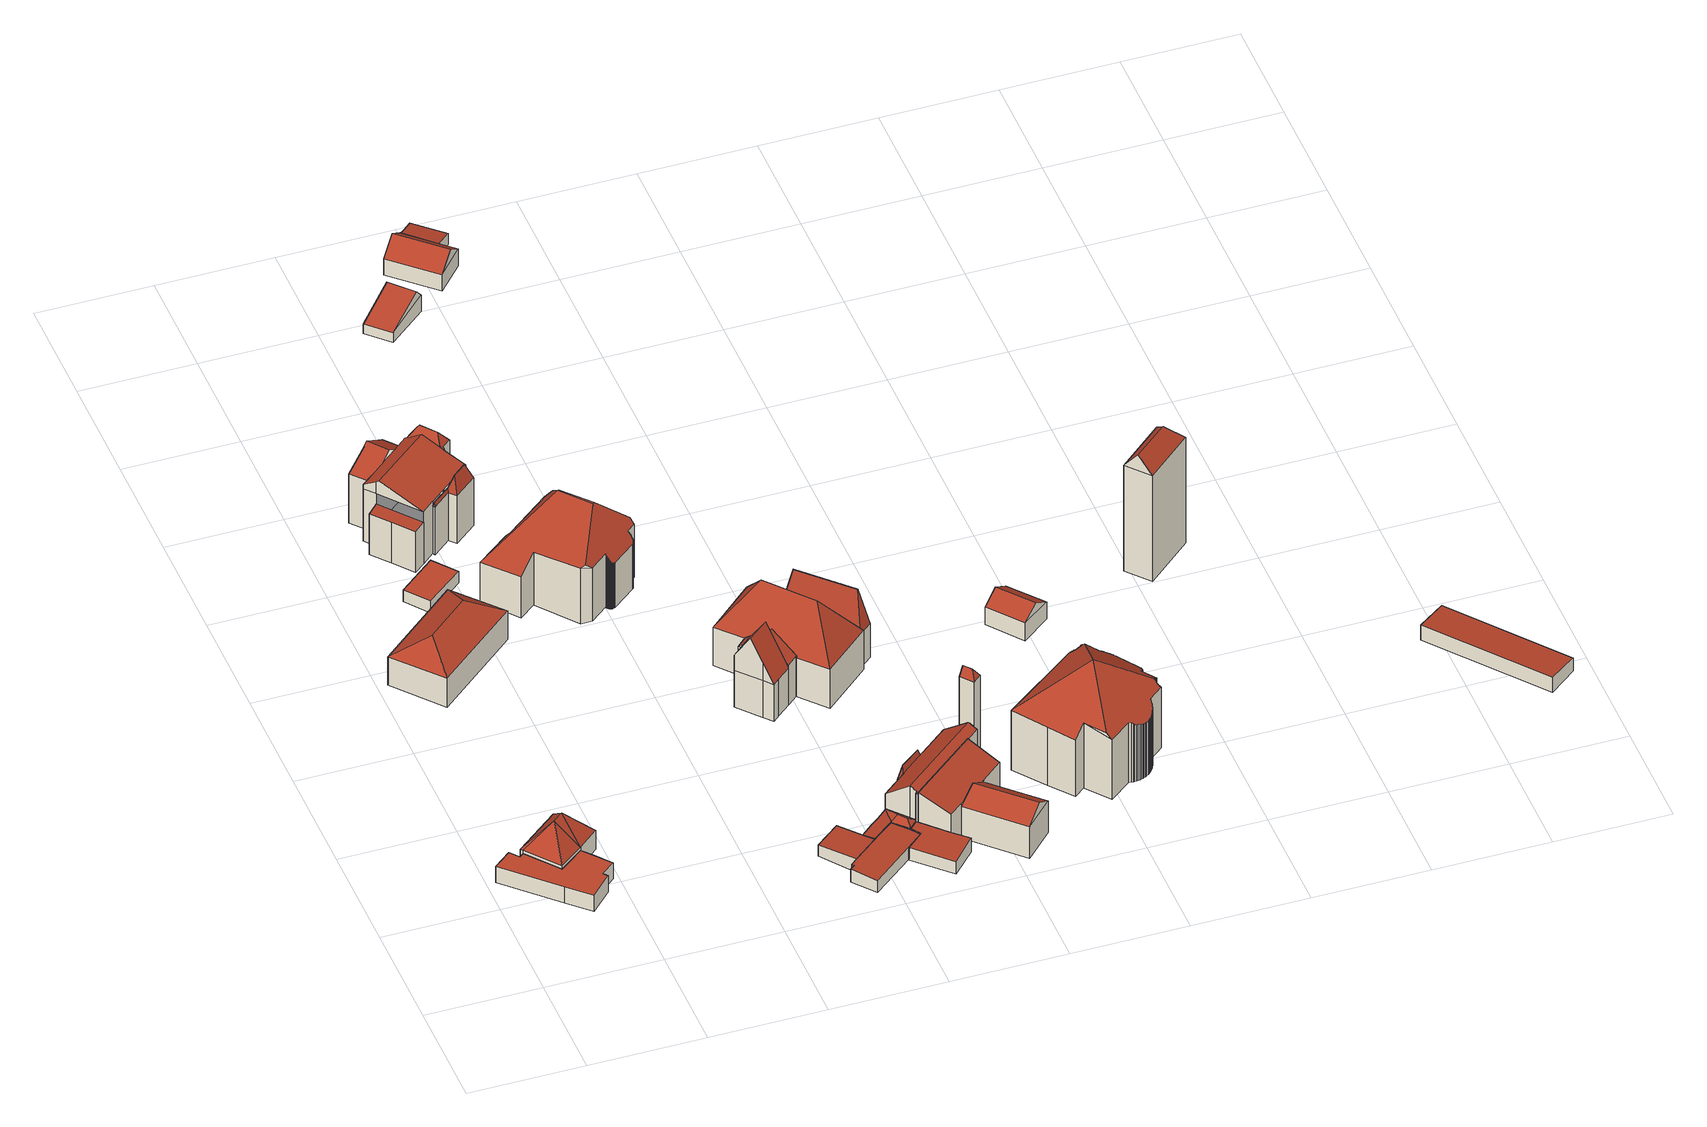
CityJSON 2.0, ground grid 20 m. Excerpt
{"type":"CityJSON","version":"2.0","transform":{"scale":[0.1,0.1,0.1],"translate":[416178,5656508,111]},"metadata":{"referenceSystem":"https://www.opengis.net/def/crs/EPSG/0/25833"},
"CityObjects":{
"building1":{"type":"Building","attributes":{"Dachtyp_tdc":"tdcPolyFlatRoof","Gemeindeschluessel":14612000,"Dachneigung":0,"QualitaetDacherkennung":79,"Geometrietyp2DReferenz":"3000","measuredHeight":3.29,"function":"31001_9998","roofType":"1000"},"geometry":[{"type":"Solid","lod":"2","boundaries":[[[[0,1,2,3]],[[1,4,5,2]],[[4,6,7,5]],[[6,8,9,7]],[[8,10,11,9]],[[10,12,13,11]],[[12,14,15,13]],[[14,16,17,15]],[[16,18,19,17]],[[18,20,21,19]],[[20,22,23,21]],[[22,0,3,23]],[[22,20,18,16,14,12,10,8,6,4,1,0]],[[3,2,5,7,9,11,13,15,17,19,21,23]]]],"semantics":{"surfaces":[{"type":"WallSurface"},{"type":"RoofSurface"},{"type":"GroundSurface"}],"values":[[0,0,0,0,0,0,0,0,0,0,0,0,1,2]]}}]},
"building2":{"type":"Building","attributes":{"Dachtyp_tdc":"tdcFreeFormRoof","Gemeindeschluessel":14612000,"Dachneigung":50.34,"QualitaetDacherkennung":66,"Geometrietyp2DReferenz":"3000","measuredHeight":8.47,"function":"31001_9998","roofType":"5000"},"geometry":[{"type":"Solid","lod":"2","boundaries":[[[[24,25,26,27]],[[25,28,29,26]],[[28,30,31,29]],[[30,32,33,31]],[[32,34,35,33]],[[34,24,27,35]],[[36,34,32]],[[37,36,32,30]],[[37,28,25]],[[28,37,30]],[[36,24,34]],[[37,24,36]],[[24,37,25]],[[27,26,29,31,33,35]]]],"semantics":{"surfaces":[{"type":"WallSurface"},{"type":"RoofSurface"},{"type":"GroundSurface"}],"values":[[0,0,0,0,0,0,1,1,1,1,1,1,1,2]]}}]},
"building3":{"type":"Building","attributes":{"Dachtyp_tdc":"tdcHipRoof","Gemeindeschluessel":14612000,"Dachneigung":32.08,"QualitaetDacherkennung":56,"Geometrietyp2DReferenz":"3000","measuredHeight":9.04,"function":"31001_9998","roofType":"3200"},"geometry":[{"type":"Solid","lod":"2","boundaries":[[[[38,39,40,41]],[[39,42,43,40]],[[42,44,45,43]],[[44,38,41,45]],[[42,39,46]],[[38,44,47]],[[39,38,47,46]],[[44,42,46,47]],[[41,40,43,45]]]],"semantics":{"surfaces":[{"type":"WallSurface"},{"type":"RoofSurface"},{"type":"GroundSurface"}],"values":[[0,0,0,0,1,1,1,1,2]]}}]},
"building4":{"type":"Building","attributes":{"Dachtyp_tdc":"tdcPolyFlatRoof","Gemeindeschluessel":14612000,"Dachneigung":0,"QualitaetDacherkennung":44,"Geometrietyp2DReferenz":"3000","measuredHeight":2.43,"function":"31001_9998","roofType":"1000"},"geometry":[{"type":"Solid","lod":"2","boundaries":[[[[48,49,50,51]],[[49,52,53,50]],[[52,54,55,53]],[[54,48,51,55]],[[54,52,49,48]],[[51,50,53,55]]]],"semantics":{"surfaces":[{"type":"WallSurface"},{"type":"RoofSurface"},{"type":"GroundSurface"}],"values":[[0,0,0,0,1,2]]}}]},
"building5":{"type":"Building","attributes":{"Gemeindeschluessel":14612000,"Geometrietyp2DReferenz":"3000","function":"31001_9998","roofType":"9999"},"children":["building5-1","building5-2","building5-3","building5-4","building5-5","building5-6"]},
"building5-1":{"type":"BuildingPart","attributes":{"Dachtyp_tdc":"tdcFreeFormRoof","Dachneigung":55.79,"QualitaetDacherkennung":9,"Geometrietyp2DReferenz":"3000","measuredHeight":13.92,"roofType":"5000"},"parents":["building5"],"geometry":[{"type":"MultiSurface","lod":"2","boundaries":[[[56,57,58,59]],[[57,60,61,58]],[[60,62,63,61]],[[62,64,65,63]],[[64,66,67,65]],[[66,68,69,67]],[[68,70,71,72,69]],[[73,74,75,76]],[[74,56,59,75]],[[77,78,79,80,81]],[[79,70,68,66,64,80]],[[64,62,60,57,81,80]],[[57,56,74,73,77,81]],[[59,58,61,63,65,67,69,72,82,83,76,75]]],"semantics":{"surfaces":[{"type":"WallSurface"},{"type":"RoofSurface"},{"type":"GroundSurface"}],"values":[0,0,0,0,0,0,0,0,0,1,1,1,1,2]}}]},
"building5-2":{"type":"BuildingPart","attributes":{"Dachtyp_tdc":"tdcPolyFlatRoof","Dachneigung":6.33,"QualitaetDacherkennung":41,"Geometrietyp2DReferenz":"3000","measuredHeight":8.52,"roofType":"2100"},"parents":["building5"],"geometry":[{"type":"MultiSurface","lod":"2","boundaries":[[[84,85,86,87]],[[88,89,90,91]],[[89,92,93,90]],[[92,84,87,93]],[[92,89,88,85,84]],[[87,86,91,90,93]]],"semantics":{"surfaces":[{"type":"WallSurface"},{"type":"RoofSurface"},{"type":"GroundSurface"}],"values":[0,0,0,0,1,2]}}]},
"building5-3":{"type":"BuildingPart","attributes":{"Dachtyp_tdc":"tdcGableRoof","Dachneigung":26.5,"QualitaetDacherkennung":42,"Geometrietyp2DReferenz":"3000","measuredHeight":12.69,"roofType":"3100"},"parents":["building5"],"geometry":[{"type":"MultiSurface","lod":"2","boundaries":[[[94,95,96]],[[97,98,99]],[[97,100,101,98]],[[100,102,103,101]],[[102,104,76,103]],[[105,106,107,108]],[[106,94,96,107]],[[109,110,111,102,104,102,100,97,112]],[[112,94,106,105,113,114,109]],[[96,115,98,101,103,76,103,116,108,107]]],"semantics":{"surfaces":[{"type":"WallSurface"},{"type":"RoofSurface"},{"type":"GroundSurface"}],"values":[0,0,0,0,0,0,0,1,1,2]}}]},
"building5-4":{"type":"BuildingPart","attributes":{"Dachtyp_tdc":"tdcPolyFlatRoof","Dachneigung":29.48,"QualitaetDacherkennung":27,"Geometrietyp2DReferenz":"3000","measuredHeight":6.36,"roofType":"2100"},"parents":["building5"],"geometry":[{"type":"MultiSurface","lod":"2","boundaries":[[[95,117,118,96]],[[117,119,120,118]],[[119,99,98,120]],[[99,119,117,95,121]],[[96,118,120,98,115]]],"semantics":{"surfaces":[{"type":"WallSurface"},{"type":"RoofSurface"},{"type":"GroundSurface"}],"values":[0,0,0,1,2]}}]},
"building5-5":{"type":"BuildingPart","attributes":{"Dachtyp_tdc":"tdcFreeFormRoof","Dachneigung":72.17,"QualitaetDacherkennung":12,"Geometrietyp2DReferenz":"3000","measuredHeight":12.85,"roofType":"5000"},"parents":["building5"],"geometry":[{"type":"MultiSurface","lod":"2","boundaries":[[[122,123,124,125]],[[126,127,128,129]],[[127,130,131,128]],[[130,132,131]],[[132,133,134,131]],[[133,135,136,134]],[[135,137,138,136]],[[137,122,125,138]],[[135,133,139,140]],[[133,132,130,141,139]],[[130,127,142,141]],[[127,126,142]],[[126,123,143,144,140,139,141,142]],[[123,122,143]],[[122,137,144,143]],[[137,135,140,144]],[[125,124,129,128,131,134,136,138]]],"semantics":{"surfaces":[{"type":"WallSurface"},{"type":"RoofSurface"},{"type":"GroundSurface"}],"values":[0,0,0,0,0,0,0,0,1,1,1,1,1,1,1,1,2]}}]},
"building5-6":{"type":"BuildingPart","attributes":{"Dachtyp_tdc":"tdcGableRoof","Dachneigung":19.25,"QualitaetDacherkennung":38,"Geometrietyp2DReferenz":"3000","measuredHeight":13.43,"roofType":"3100"},"parents":["building5"],"geometry":[{"type":"MultiSurface","lod":"2","boundaries":[[[71,145,126,129,72]],[[146,147,88,91,124,123]],[[148,149,150,86,85]],[[149,151,108,150]],[[151,105,108]],[[152,153,154,155,156,157,78,158,159,110,160,114]],[[146,145,161,157,156,147]],[[147,156,155,148]],[[71,161,145]],[[148,155,154,149]],[[149,154,153,151]],[[153,152,151]],[[76,83,82,72,129,124,91,86,150,108,116,103]]],"semantics":{"surfaces":[{"type":"WallSurface"},{"type":"RoofSurface"},{"type":"GroundSurface"}],"values":[0,0,0,0,0,1,1,0,0,0,0,0,2]}}]},
"building6":{"type":"Building","attributes":{"Dachtyp_tdc":"tdcPolyFlatRoof","Gemeindeschluessel":14612000,"Dachneigung":4.94,"QualitaetDacherkennung":67,"Geometrietyp2DReferenz":"3000","measuredHeight":2.84,"function":"31001_9998","roofType":"2100"},"geometry":[{"type":"Solid","lod":"2","boundaries":[[[[162,163,164,165]],[[163,166,167,164]],[[166,168,169,167]],[[168,170,171,169]],[[170,162,165,171]],[[170,168,166,163,162]],[[165,164,167,169,171]]]],"semantics":{"surfaces":[{"type":"WallSurface"},{"type":"RoofSurface"},{"type":"GroundSurface"}],"values":[[0,0,0,0,0,1,2]]}}]},
"building7":{"type":"Building","attributes":{"Dachtyp_tdc":"tdcFreeFormRoof","Gemeindeschluessel":14612000,"Dachneigung":33.1,"QualitaetDacherkennung":22,"Geometrietyp2DReferenz":"3000","measuredHeight":16.83,"function":"31001_9998","roofType":"5000"},"geometry":[{"type":"Solid","lod":"2","boundaries":[[[[172,173,174,175]],[[173,176,177,174]],[[176,178,179,177]],[[178,180,181,179]],[[180,182,183,181]],[[182,184,185,183]],[[184,186,187,185]],[[186,188,189,187]],[[188,190,191,189]],[[190,192,193,191]],[[192,194,195,193]],[[194,196,197,195]],[[196,198,199,197]],[[198,200,201,199]],[[200,202,203,201]],[[202,204,205,203]],[[204,206,207,205]],[[206,208,209,207]],[[208,210,211,209]],[[210,212,213,211]],[[212,214,215,213]],[[214,216,217,215]],[[216,218,219,217]],[[218,220,221,219]],[[220,222,223,221]],[[222,224,225,223]],[[224,226,227,225]],[[226,228,229,227]],[[228,230,231,229]],[[230,232,233,231]],[[232,234,235,233]],[[234,236,237,235]],[[236,238,239,237]],[[238,240,241,239]],[[240,242,243,241]],[[242,244,245,243]],[[244,246,247,245]],[[246,248,249,247]],[[248,250,251,249]],[[250,252,253,251]],[[252,254,255,253]],[[254,256,257,255]],[[256,258,259,257]],[[258,260,261,259]],[[260,262,263,261]],[[262,264,265,263]],[[264,172,175,265]],[[266,267,268,264,262,260,258]],[[269,270,194,192,190,188,186,184,182,180,178,176,173,172,268,267]],[[198,196,270,269,271,272,250,248,246,244,242,240,238,236,234,232,230,228,226,224,222,220,218,216,214,212,210,208,206,204,202,200]],[[272,271,266,258,256,254,252]],[[271,269,267,266]],[[252,250,272]],[[172,264,268]],[[196,194,270]],[[175,174,177,179,181,183,185,187,189,191,193,195,197,199,201,203,205,207,209,211,213,215,217,219,221,223,225,227,229,231,233,235,237,239,241,243,245,247,249,251,253,255,257,259,261,263,265]]]],"semantics":{"surfaces":[{"type":"WallSurface"},{"type":"RoofSurface"},{"type":"GroundSurface"}],"values":[[0,0,0,0,0,0,0,0,0,0,0,0,0,0,0,0,0,0,0,0,0,0,0,0,0,0,0,0,0,0,0,0,0,0,0,0,0,0,0,0,0,0,0,0,0,0,0,1,1,1,1,1,0,0,0,2]]}}]},
"building8":{"type":"Building","attributes":{"Dachtyp_tdc":"tdcPolyFlatRoof","Gemeindeschluessel":14612000,"Dachneigung":2.91,"QualitaetDacherkennung":77,"Geometrietyp2DReferenz":"3000","measuredHeight":2.73,"function":"31001_9998","roofType":"2100"},"geometry":[{"type":"Solid","lod":"2","boundaries":[[[[273,170,274,275]],[[170,168,276,274]],[[168,277,278,276]],[[277,279,280,278]],[[279,281,282,280]],[[281,283,284,282]],[[283,285,286,284]],[[285,287,288,286]],[[287,289,290,288]],[[289,273,275,290]],[[289,287,285,283,281,279,277,168,170,273]],[[275,274,276,278,280,282,284,286,288,290]]]],"semantics":{"surfaces":[{"type":"WallSurface"},{"type":"RoofSurface"},{"type":"GroundSurface"}],"values":[[0,0,0,0,0,0,0,0,0,0,1,2]]}}]},
"building9":{"type":"Building","attributes":{"Gemeindeschluessel":14612000,"Geometrietyp2DReferenz":"3000","function":"31001_9998","roofType":"9999"},"children":["building9-1","building9-2"]},
"building9-1":{"type":"BuildingPart","attributes":{"Dachtyp_tdc":"tdcPolyFlatRoof","Dachneigung":5.73,"QualitaetDacherkennung":69,"Geometrietyp2DReferenz":"3000","measuredHeight":2.83,"roofType":"2100"},"parents":["building9"],"geometry":[{"type":"MultiSurface","lod":"2","boundaries":[[[166,291,292,167]],[[291,293,294,292]],[[293,295,296,294]],[[297,298,169,299,277]],[[298,166,167,169]],[[298,297,300,295,293,291,166]],[[167,292,294,296,299,169]]],"semantics":{"surfaces":[{"type":"WallSurface"},{"type":"RoofSurface"},{"type":"GroundSurface"}],"values":[0,0,0,0,0,1,2]}}]},
"building9-2":{"type":"BuildingPart","attributes":{"Dachtyp_tdc":"tdcFreeFormRoof","Dachneigung":35.78,"QualitaetDacherkennung":22,"Geometrietyp2DReferenz":"3000","measuredHeight":3.64,"roofType":"5000"},"parents":["building9"],"geometry":[{"type":"MultiSurface","lod":"2","boundaries":[[[301,302,303,304]],[[302,277,299,303]],[[305,306,307,296,295]],[[306,301,304,307]],[[277,302,308,309]],[[302,301,306,308]],[[306,305,309,308]],[[305,300,277,309]],[[304,303,299,296,307]]],"semantics":{"surfaces":[{"type":"WallSurface"},{"type":"RoofSurface"},{"type":"GroundSurface"}],"values":[0,0,0,0,1,1,1,1,2]}}]},
"building10":{"type":"Building","attributes":{"Dachtyp_tdc":"tdcPolyFlatRoof","Gemeindeschluessel":14612000,"Dachneigung":3.55,"QualitaetDacherkennung":73,"Geometrietyp2DReferenz":"3000","measuredHeight":2.88,"function":"31001_9998","roofType":"2100"},"geometry":[{"type":"Solid","lod":"2","boundaries":[[[[310,302,303,311]],[[302,312,304,303]],[[312,313,314,304]],[[313,315,316,314]],[[315,317,318,316]],[[317,319,320,318]],[[319,283,321,320]],[[283,310,311,321]],[[283,319,317,315,313,312,302,310]],[[311,303,304,314,316,318,320,321]]]],"semantics":{"surfaces":[{"type":"WallSurface"},{"type":"RoofSurface"},{"type":"GroundSurface"}],"values":[[0,0,0,0,0,0,0,0,1,2]]}}]},
"building11":{"type":"Building","attributes":{"Gemeindeschluessel":14612000,"Geometrietyp2DReferenz":"3000","function":"31001_9998","roofType":"9999"},"children":["building11-1","building11-2"]},
"building11-1":{"type":"BuildingPart","attributes":{"Dachtyp_tdc":"tdcFreeFormRoof","Dachneigung":76.95,"QualitaetDacherkennung":27,"Geometrietyp2DReferenz":"3000","measuredHeight":6.79,"roofType":"5000"},"parents":["building11"],"geometry":[{"type":"MultiSurface","lod":"2","boundaries":[[[322,323,324,325]],[[323,326,327,324]],[[328,329,330,331]],[[329,322,325,330]],[[332,333,328,326]],[[332,326,323,322]],[[333,332,322,329]],[[333,329,328]],[[325,324,327,331,330]]],"semantics":{"surfaces":[{"type":"WallSurface"},{"type":"RoofSurface"},{"type":"GroundSurface"}],"values":[0,0,0,0,1,1,1,1,2]}}]},
"building11-2":{"type":"BuildingPart","attributes":{"Dachtyp_tdc":"tdcGableRoof","Dachneigung":37.74,"QualitaetDacherkennung":26,"Geometrietyp2DReferenz":"3000","measuredHeight":9.51,"roofType":"3100"},"parents":["building11"],"geometry":[{"type":"MultiSurface","lod":"2","boundaries":[[[334,335,324,327,326]],[[335,336,337,324]],[[336,338,339,337]],[[338,340,341,339]],[[340,342,343,341]],[[342,344,345,343]],[[344,346,347,345]],[[346,348,349,347]],[[348,350,351,349]],[[350,352,353,351]],[[352,354,355,353]],[[354,356,357,355]],[[356,358,331,357]],[[358,328,331]],[[354,352,350,348,346,344,342,340]],[[340,338,336,335,334,358,356,354]],[[327,324,337,339,341,343,345,347,349,351,353,355,357,331]]],"semantics":{"surfaces":[{"type":"WallSurface"},{"type":"RoofSurface"},{"type":"GroundSurface"}],"values":[0,0,0,0,0,0,0,0,0,0,0,0,0,0,1,1,2]}}]},
"building12":{"type":"Building","attributes":{"Dachtyp_tdc":"tdcPolyFlatRoof","Gemeindeschluessel":14612000,"Dachneigung":22.13,"QualitaetDacherkennung":52,"Geometrietyp2DReferenz":"3000","measuredHeight":9.19,"function":"31001_9998","roofType":"2100"},"geometry":[{"type":"Solid","lod":"2","boundaries":[[[[359,360,361,362]],[[360,363,364,361]],[[363,365,366,364]],[[365,367,368,366]],[[367,369,370,368]],[[369,359,362,370]],[[369,367,365,363,360,359]],[[362,361,364,366,368,370]]]],"semantics":{"surfaces":[{"type":"WallSurface"},{"type":"RoofSurface"},{"type":"GroundSurface"}],"values":[[0,0,0,0,0,0,1,2]]}}]},
"building13":{"type":"Building","attributes":{"Gemeindeschluessel":14612000,"Geometrietyp2DReferenz":"3000","function":"31001_9998","roofType":"9999"},"children":["building13-1","building13-2","building13-3","building13-4"]},
"building13-1":{"type":"BuildingPart","attributes":{"Dachtyp_tdc":"tdcGableRoof","Dachneigung":38.54,"QualitaetDacherkennung":33,"Geometrietyp2DReferenz":"3000","measuredHeight":11.9,"roofType":"3100"},"parents":["building13"],"geometry":[{"type":"MultiSurface","lod":"2","boundaries":[[[371,372,373,374,375]],[[372,376,377,378,373]],[[379,380,381,382,383]],[[380,384,385,386,381]],[[380,387,388,389,384]],[[372,371,389,388,390,376]],[[379,387,380]],[[384,389,371]],[[386,374,373,378,382,381]]],"semantics":{"surfaces":[{"type":"WallSurface"},{"type":"RoofSurface"},{"type":"GroundSurface"}],"values":[0,0,0,0,1,1,0,0,2]}}]},
"building13-2":{"type":"BuildingPart","attributes":{"Dachtyp_tdc":"tdcGableRoof","Dachneigung":61.21,"QualitaetDacherkennung":14,"Geometrietyp2DReferenz":"3000","measuredHeight":15.23,"roofType":"3100"},"parents":["building13"],"geometry":[{"type":"MultiSurface","lod":"2","boundaries":[[[391,392,393,394]],[[392,383,382,393]],[[377,395,396,378]],[[395,397,398,396]],[[397,391,394,398]],[[399,400,397,395,377,401,390,402]],[[403,399,402,404]],[[392,403,404,387,379,383]],[[391,400,399,403,392]],[[397,400,391]],[[394,393,382,378,396,398]]],"semantics":{"surfaces":[{"type":"WallSurface"},{"type":"RoofSurface"},{"type":"GroundSurface"}],"values":[0,0,0,0,0,1,1,0,0,0,2]}}]},
"building13-3":{"type":"BuildingPart","attributes":{"Dachtyp_tdc":"tdcHipRoof","Dachneigung":55.07,"QualitaetDacherkennung":62,"Geometrietyp2DReferenz":"3000","measuredHeight":15.74,"roofType":"3200"},"parents":["building13"],"geometry":[{"type":"MultiSurface","lod":"2","boundaries":[[[385,405,386]],[[405,406,407,386]],[[406,408,409,407]],[[408,410,411,409]],[[410,412,413,411]],[[412,414,415,413]],[[414,416,417,418,415]],[[419,420,421,422]],[[420,423,424,421]],[[423,425,426,424]],[[425,427,373,426]],[[427,375,374,373]],[[425,423,428]],[[408,406,429]],[[423,420,419,416,414,412,410,408,429,428]],[[406,405,385,375,427,425,428,429]],[[386,407,409,411,413,415,418,421,424,426,373,374]]],"semantics":{"surfaces":[{"type":"WallSurface"},{"type":"RoofSurface"},{"type":"GroundSurface"}],"values":[0,0,0,0,0,0,0,0,0,0,0,0,1,1,1,1,2]}}]},
"building13-4":{"type":"BuildingPart","attributes":{"Dachtyp_tdc":"tdcFreeFormRoof","Dachneigung":79.33,"QualitaetDacherkennung":15,"Geometrietyp2DReferenz":"3000","measuredHeight":14.54,"roofType":"5000"},"parents":["building13"],"geometry":[{"type":"MultiSurface","lod":"2","boundaries":[[[430,431,432,433]],[[431,434,435,432]],[[434,436,437,435]],[[436,438,439,437]],[[438,422,421,439]],[[417,440,415,418]],[[440,430,433,415]],[[422,438,441]],[[438,436,434,431,430,442,441]],[[430,440,417,442]],[[417,422,441,442]],[[433,432,435,437,439,421,418,415]]],"semantics":{"surfaces":[{"type":"WallSurface"},{"type":"RoofSurface"},{"type":"GroundSurface"}],"values":[0,0,0,0,0,0,0,1,1,1,1,2]}}]},
"building14":{"type":"Building","attributes":{"Dachtyp_tdc":"tdcGableRoof","Gemeindeschluessel":14612000,"Dachneigung":23.13,"QualitaetDacherkennung":16,"Geometrietyp2DReferenz":"3000","measuredHeight":5.11,"function":"31001_9998","roofType":"3100"},"geometry":[{"type":"Solid","lod":"2","boundaries":[[[[443,444,445,446]],[[444,447,448,445]],[[447,449,450,448]],[[449,443,446,450]],[[447,444,451]],[[443,449,452]],[[444,443,452,451]],[[449,447,451,452]],[[446,445,448,450]]]],"semantics":{"surfaces":[{"type":"WallSurface"},{"type":"RoofSurface"},{"type":"GroundSurface"}],"values":[[0,0,0,0,0,0,1,1,2]]}}]},
"building15":{"type":"Building","attributes":{"Dachtyp_tdc":"tdcGableRoof","Gemeindeschluessel":14612000,"Dachneigung":33.03,"QualitaetDacherkennung":86,"Geometrietyp2DReferenz":"3000","measuredHeight":8.67,"function":"31001_9998","roofType":"3100"},"geometry":[{"type":"Solid","lod":"2","boundaries":[[[[453,454,362,455]],[[454,456,370,362]],[[456,457,458,370]],[[457,453,455,458]],[[456,454,459]],[[453,457,460]],[[454,453,460,459]],[[457,456,459,460]],[[455,362,370,458]]]],"semantics":{"surfaces":[{"type":"WallSurface"},{"type":"RoofSurface"},{"type":"GroundSurface"}],"values":[[0,0,0,0,0,0,1,1,2]]}}]},
"building16":{"type":"Building","attributes":{"Dachtyp_tdc":"tdcFreeFormRoof","Gemeindeschluessel":14612000,"Dachneigung":57.85,"QualitaetDacherkennung":14,"Geometrietyp2DReferenz":"3000","measuredHeight":19.65,"function":"31001_9998","roofType":"5000"},"geometry":[{"type":"Solid","lod":"2","boundaries":[[[[461,462,463,464]],[[462,465,466,463]],[[465,467,468,466]],[[467,461,464,468]],[[469,470,467,465]],[[469,465,462]],[[470,469,462,461]],[[470,461,467]],[[464,463,466,468]]]],"semantics":{"surfaces":[{"type":"WallSurface"},{"type":"RoofSurface"},{"type":"GroundSurface"}],"values":[[0,0,0,0,1,0,1,1,2]]}}]},
"building17":{"type":"Building","attributes":{"Dachtyp_tdc":"tdcGableRoof","Gemeindeschluessel":14612000,"Dachneigung":36.84,"QualitaetDacherkennung":82,"Geometrietyp2DReferenz":"3000","measuredHeight":5.81,"function":"31001_9998","roofType":"3100"},"geometry":[{"type":"Solid","lod":"2","boundaries":[[[[471,472,473,474]],[[472,475,476,473]],[[475,477,478,476]],[[477,479,480,478]],[[479,471,474,480]],[[479,481,482,471]],[[477,475,472,482,481]],[[477,481,479]],[[471,482,472]],[[474,473,476,478,480]]]],"semantics":{"surfaces":[{"type":"WallSurface"},{"type":"RoofSurface"},{"type":"GroundSurface"}],"values":[[0,0,0,0,0,1,1,0,0,2]]}}]},
"building18":{"type":"Building","attributes":{"Dachtyp_tdc":"tdcPolyFlatRoof","Gemeindeschluessel":14612000,"Dachneigung":9.98,"QualitaetDacherkennung":62,"Geometrietyp2DReferenz":"3000","measuredHeight":3.05,"function":"31001_9998","roofType":"2100"},"geometry":[{"type":"Solid","lod":"2","boundaries":[[[[483,484,485,486]],[[484,487,488,485]],[[487,489,490,488]],[[489,483,486,490]],[[489,487,484,483]],[[486,485,488,490]]]],"semantics":{"surfaces":[{"type":"WallSurface"},{"type":"RoofSurface"},{"type":"GroundSurface"}],"values":[[0,0,0,0,1,2]]}}]},
"building19":{"type":"Building","attributes":{"Dachtyp_tdc":"tdcFreeFormRoof","Gemeindeschluessel":14612000,"Dachneigung":39.82,"QualitaetDacherkennung":37,"Geometrietyp2DReferenz":"3000","measuredHeight":19.45,"function":"31001_9998","roofType":"5000"},"geometry":[{"type":"Solid","lod":"2","boundaries":[[[[491,492,493,494]],[[492,495,496,493]],[[495,497,498,496]],[[497,499,498]],[[499,500,501,498]],[[500,502,503,501]],[[502,504,505,503]],[[504,506,507,505]],[[506,508,509,507]],[[508,510,511,509]],[[510,512,513,511]],[[512,514,515,513]],[[514,516,517,515]],[[516,518,519,517]],[[518,520,521,519]],[[520,522,523,521]],[[522,524,525,523]],[[524,526,527,525]],[[526,528,529,527]],[[528,530,531,529]],[[530,532,533,531]],[[532,534,535,533]],[[534,536,537,535]],[[536,538,539,537]],[[538,540,541,539]],[[540,542,543,541]],[[542,544,545,543]],[[544,546,547,545]],[[546,548,549,547]],[[548,550,551,549]],[[550,552,553,551]],[[552,554,555,553]],[[554,556,557,555]],[[556,558,559,557]],[[558,560,561,559]],[[560,562,563,561]],[[562,564,565,563]],[[564,566,567,565]],[[566,568,569,567]],[[568,570,569]],[[570,571,572,569]],[[571,573,574,572]],[[573,575,576,574]],[[575,577,578,576]],[[577,579,580,578]],[[579,581,582,580]],[[581,583,584,582]],[[583,585,586,584]],[[585,587,588,586]],[[587,589,590,588]],[[589,591,592,590]],[[591,593,594,592]],[[593,595,596,594]],[[595,597,598,596]],[[597,599,600,598]],[[599,601,602,600]],[[601,603,604,602]],[[603,605,606,604]],[[605,607,608,606]],[[607,609,610,608]],[[609,611,612,610]],[[611,613,614,612]],[[613,615,616,614]],[[615,617,618,616]],[[617,619,620,618]],[[619,621,622,620]],[[621,623,624,622]],[[623,625,626,624]],[[625,627,628,626]],[[627,629,630,628]],[[629,631,632,630]],[[631,633,632]],[[633,634,635,632]],[[634,636,637,635]],[[636,638,639,637]],[[638,640,639]],[[640,641,642,639]],[[641,643,644,642]],[[643,645,646,644]],[[645,647,648,646]],[[647,649,650,648]],[[649,651,650]],[[651,652,653,650]],[[652,654,655,653]],[[654,656,657,655]],[[656,658,659,657]],[[658,660,661,659]],[[660,662,663,661]],[[662,664,665,663]],[[664,666,667,665]],[[666,668,669,667]],[[668,670,671,669]],[[670,672,673,671]],[[672,674,675,673]],[[674,676,677,675]],[[676,678,679,677]],[[678,680,681,679]],[[680,682,683,681]],[[682,684,685,683]],[[684,686,687,685]],[[686,688,689,687]],[[688,690,691,689]],[[690,692,693,691]],[[692,694,695,693]],[[694,696,697,695]],[[696,698,699,697]],[[698,700,701,699]],[[700,702,703,701]],[[702,704,705,703]],[[704,706,707,705]],[[706,708,709,707]],[[708,710,711,709]],[[710,712,713,711]],[[712,714,715,713]],[[714,716,717,715]],[[716,718,719,717]],[[718,720,721,719]],[[720,722,723,721]],[[722,724,725,723]],[[724,726,727,725]],[[726,728,727]],[[728,729,730,727]],[[729,731,732,730]],[[731,733,734,732]],[[733,735,736,734]],[[735,491,494,736]],[[737,738,514,512,510,508,506,504,502,500,499,497,495,492,491,735,733,731,729,728,726,724,722,720,718,716,714,712]],[[589,587,585,583,581,579,577,575,573,571,570,568,566,564,562,560,558,556,554,552,550,548,546,544,542,540,538,536,534,532,530,528,526,524,522,520,518,516,738,737,623,621,619,617,615,613,611,609,607,605,603,601,599,597,595,593,591]],[[656,654,652,651,649,647,645,643,641,640,638,636,634,633,631,629,627,625,623,737,739,704,702,700,698,696,694,692,690,688,686,684,682,680,678,676,674,672,670,668,666,664,662,660,658]],[[706,739,737,712,710,708]],[[516,514,738]],[[706,704,739]],[[494,493,496,498,501,503,505,507,509,511,513,515,517,519,521,523,525,527,529,531,533,535,537,539,541,543,545,547,549,551,553,555,557,559,561,563,565,567,569,572,574,576,578,580,582,584,586,588,590,592,594,596,598,600,602,604,606,608,610,612,614,616,618,620,622,624,626,628,630,632,635,637,639,642,644,646,648,650,653,655,657,659,661,663,665,667,669,671,673,675,677,679,681,683,685,687,689,691,693,695,697,699,701,703,705,707,709,711,713,715,717,719,721,723,725,727,730,732,734,736]]]],"semantics":{"surfaces":[{"type":"WallSurface"},{"type":"RoofSurface"},{"type":"GroundSurface"}],"values":[[0,0,0,0,0,0,0,0,0,0,0,0,0,0,0,0,0,0,0,0,0,0,0,0,0,0,0,0,0,0,0,0,0,0,0,0,0,0,0,0,0,0,0,0,0,0,0,0,0,0,0,0,0,0,0,0,0,0,0,0,0,0,0,0,0,0,0,0,0,0,0,0,0,0,0,0,0,0,0,0,0,0,0,0,0,0,0,0,0,0,0,0,0,0,0,0,0,0,0,0,0,0,0,0,0,0,0,0,0,0,0,0,0,0,0,0,0,0,0,0,0,0,0,0,0,0,1,1,1,1,0,0,2]]}}]},
"building20":{"type":"Building","attributes":{"Dachtyp_tdc":"tdcGableRoof","Gemeindeschluessel":14612000,"Dachneigung":32.6,"QualitaetDacherkennung":84,"Geometrietyp2DReferenz":"3000","measuredHeight":5.51,"function":"31001_9998","roofType":"3100"},"geometry":[{"type":"Solid","lod":"2","boundaries":[[[[740,741,742,743]],[[741,744,745,742]],[[744,746,747,745]],[[746,740,743,747]],[[744,741,748]],[[740,746,749]],[[741,740,749,748]],[[746,744,748,749]],[[743,742,745,747]]]],"semantics":{"surfaces":[{"type":"WallSurface"},{"type":"RoofSurface"},{"type":"GroundSurface"}],"values":[[0,0,0,0,0,0,1,1,2]]}}]},
"building21":{"type":"Building","attributes":{"Dachtyp_tdc":"tdcFreeFormRoof","Gemeindeschluessel":14612000,"Dachneigung":51.74,"QualitaetDacherkennung":5,"Geometrietyp2DReferenz":"3000","measuredHeight":24.75,"function":"31001_9998","roofType":"5000"},"geometry":[{"type":"Solid","lod":"2","boundaries":[[[[750,751,752,753]],[[751,754,755,752]],[[754,756,757,755]],[[756,750,753,757]],[[758,759,756,754]],[[758,754,751]],[[759,758,751,750]],[[759,750,756]],[[753,752,755,757]]]],"semantics":{"surfaces":[{"type":"WallSurface"},{"type":"RoofSurface"},{"type":"GroundSurface"}],"values":[[0,0,0,0,1,1,1,0,2]]}}]},
"building22":{"type":"Building","attributes":{"Dachtyp_tdc":"tdcPolyFlatRoof","Gemeindeschluessel":14612000,"Dachneigung":3.15,"QualitaetDacherkennung":63,"Geometrietyp2DReferenz":"3000","measuredHeight":3.11,"function":"31001_9998","roofType":"2100"},"geometry":[{"type":"Solid","lod":"2","boundaries":[[[[760,761,762,763]],[[761,764,765,762]],[[764,766,767,765]],[[766,760,763,767]],[[766,764,761,760]],[[763,762,765,767]]]],"semantics":{"surfaces":[{"type":"WallSurface"},{"type":"RoofSurface"},{"type":"GroundSurface"}],"values":[[0,0,0,0,1,2]]}}]}
},
"vertices":[
[2,228,69],[33,253,69],[33,253,36],[2,228,36],[46,237,69],[46,237,36],[53,243,69],[53,243,36],[98,187,69],[98,187,36],[140,220,69],[140,220,36],[155,202,69],[155,202,36],[178,174,69],[178,174,36],[154,155,69],[154,155,36],[160,148,69],[160,148,36],[123,110,69],[123,110,36],[87,145,69],[87,145,36],
[140,220,75],[98,187,75],[98,187,37],[140,220,37],[53,243,75],[53,243,37],[50,247,75],[50,247,37],[127,310,75],[127,310,37],[176,250,75],[176,250,37],[122,256,122],[104,242,122],
[6,737,90],[149,859,90],[149,859,33],[6,737,33],[219,777,92],[219,777,33],[75,655,92],[75,655,33],[149,788,124],[75,725,124],
[194,935,54],[129,882,54],[129,882,30],[194,935,30],[98,922,54],[98,922,30],[162,975,54],[162,975,30],
[198,1171,144],[214,1184,144],[214,1184,25],[198,1171,25],[228,1167,144],[228,1167,25],[240,1152,144],[240,1152,25],[252,1138,144],[252,1138,25],[237,1125,144],[237,1125,25],[239,1121,137],[239,1121,25],[234,1116,137],[234,1116,132],[234,1116,25],[190,1170,137],[195,1174,137],[195,1174,25],[190,1170,25],[193,1166,144],[193,1165,144],[231,1120,144],[233,1139,164],[212,1164,165],[231,1120,25],[193,1166,25],
[88,1052,108],[105,1068,111],[105,1068,25],[88,1052,25],[160,1002,110],[142,987,108],[142,987,25],[160,1002,25],[114,1021,108],[114,1021,25],
[120,1164,148],[120,1164,89],[120,1164,25],[153,1192,129],[153,1192,25],[153,1192,89],[162,1199,122],[162,1199,25],[188,1168,122],[188,1168,25],[190,1170,121],[111,1103,125],[84,1135,125],[84,1135,25],[111,1103,25],[152,1138,152],[166,1150,140],[177,1159,132],[126,1170,152],[121,1112,132],[134,1123,140],[126,1170,25],[152,1138,25],
[107,1180,77],[107,1180,25],[141,1208,77],[141,1208,25],[126,1170,89],
[185,1017,122],[182,1021,122],[182,1021,25],[185,1017,25],[260,1086,122],[263,1082,122],[263,1082,25],[260,1086,25],[255,1075,121],[255,1075,25],[255,1075,122],[265,1063,122],[265,1063,25],[226,1031,122],[226,1031,25],[216,1043,122],[216,1043,25],[250,1064,154],[227,1045,154],[251,1075,129],[260,1082,129],[185,1020,130],[216,1046,130],
[260,1086,132],[182,1021,132],[160,1002,132],[105,1068,132],[90,1086,132],[90,1086,25],[111,1103,132],[111,1103,140],[111,1103,141],[90,1086,141],[105,1068,156],[109,1064,160],[209,1147,160],[193,1166,143],[190,1170,140],[152,1138,140],[234,1116,146],
[497,118,59],[540,153,59],[540,153,37],[497,118,37],[569,113,63],[569,113,37],[583,95,65],[583,95,37],[540,60,65],[540,60,37],
[384,945,144],[395,953,129],[395,953,31],[384,945,31],[403,951,124],[403,951,31],[411,948,120],[411,948,31],[419,943,117],[419,943,31],[426,937,116],[426,937,31],[431,930,117],[431,930,31],[435,922,119],[435,922,31],[438,914,123],[438,914,31],[439,905,128],[439,905,31],[439,896,134],[439,896,31],[429,888,148],[429,888,31],[456,854,139],[456,854,31],[442,843,139],[442,843,31],[443,842,137],[443,842,31],[444,841,135],[444,841,31],[445,840,133],[445,840,31],[446,839,131],[446,839,31],[446,837,129],[446,837,31],[447,836,128],[447,836,31],[447,834,126],[447,834,31],[447,833,124],[447,833,31],[446,832,123],[446,832,31],[446,830,122],[446,830,31],[445,829,122],[445,829,31],[404,796,122],[404,796,31],[402,795,122],[402,795,31],[401,795,123],[401,795,31],[400,795,123],[400,795,31],[399,794,124],[399,794,31],[397,794,125],[397,794,31],[396,795,127],[396,795,31],[395,795,129],[395,795,31],[394,796,130],[394,796,31],[393,797,132],[393,797,31],[392,798,134],[392,798,31],[391,799,136],[391,799,31],[390,800,137],[390,800,31],[390,802,139],[390,802,31],[360,777,139],[360,777,31],[340,777,144],[340,777,31],[286,844,139],[286,844,31],[257,821,115],[257,821,31],[210,880,111],[210,880,31],[269,927,111],[269,927,31],[275,919,123],[275,919,31],[354,983,123],[354,983,31],[349,908,196],[351,909,196],[363,971,142],[392,859,199],[451,861,150],[389,856,199],[348,777,149],
[528,50,65],[540,60,38],[528,50,38],[583,95,38],[620,124,65],[620,124,38],[644,100,63],[644,100,38],[656,85,62],[656,85,38],[627,61,62],[627,61,38],[554,2,62],[554,2,38],[523,40,65],[523,40,38],[531,46,65],[531,46,38],
[590,131,63],[590,131,37],[605,143,63],[605,143,37],[623,159,63],[623,159,37],[620,124,66],[583,95,66],[620,124,37],[621,134,65],
[657,112,65],[644,100,65],[644,100,37],[657,112,37],[623,159,65],[660,116,65],[660,116,37],[644,116,73],[633,129,74],
[656,85,64],[656,85,37],[657,112,66],[660,110,66],[660,110,37],[700,69,66],[700,69,37],[725,46,66],[725,46,37],[685,4,62],[685,4,37],[627,61,37],
[705,244,75],[712,235,75],[712,235,35],[705,244,35],[713,234,75],[713,234,35],[668,197,75],[660,207,75],[660,207,35],[668,197,35],[704,235,101],[669,206,103],
[713,234,95],[712,235,94],[761,275,95],[761,275,35],[779,252,117],[779,252,35],[790,239,130],[790,239,35],[796,231,125],[796,231,35],[800,227,122],[800,227,35],[777,207,122],[777,207,35],[660,110,122],[660,110,35],[657,112,124],[657,112,35],[660,116,124],[660,116,35],[652,125,130],[652,125,35],[623,159,95],[623,159,35],[668,197,95],
[723,87,103],[700,69,103],[700,69,34],[723,87,34],[660,110,126],[660,110,34],[777,207,126],[777,207,34],[814,162,102],[814,162,34],[776,130,102],[776,130,34],
[599,502,110],[598,501,110],[598,501,29],[599,502,29],[599,502,108],[580,485,110],[580,485,104],[580,485,29],[533,540,110],[521,555,110],[521,555,29],[533,540,29],[533,540,104],[539,571,110],[539,571,107],[539,571,29],[533,540,126],[551,519,148],[570,535,148],[576,490,116],
[532,471,104],[498,509,104],[498,509,29],[532,471,29],[556,465,104],[556,465,29],[545,455,104],[545,455,29],[518,487,181],[532,471,142],[578,488,110],[553,517,181],[498,509,135],[533,540,135],
[539,571,108],[501,615,107],[501,615,29],[583,687,108],[583,687,29],[586,683,108],[586,683,29],[609,657,108],[609,657,29],[624,640,108],[624,640,29],[623,639,108],[623,639,98],[623,639,29],[716,531,108],[716,531,109],[716,531,29],[716,531,98],[719,527,108],[719,527,29],[638,456,108],[638,456,29],[598,501,107],[644,532,186],[579,609,186],
[643,656,98],[646,658,78],[646,658,29],[643,656,29],[705,590,86],[705,590,29],[704,588,98],[704,588,29],[738,550,98],[738,550,29],[624,640,98],[718,551,174],[642,638,167],
[304,1545,24],[268,1581,23],[268,1581,4],[304,1545,4],[336,1639,36],[336,1639,4],[371,1601,37],[371,1601,4],[324,1629,55],[360,1591,55],
[807,4,98],[723,87,98],[807,4,34],[776,130,99],[855,53,99],[855,53,34],[750,109,121],[832,29,121],
[796,231,216],[779,252,216],[779,252,36],[796,231,36],[795,265,216],[795,265,36],[811,244,216],[811,244,36],[787,258,232],[798,245,232],
[345,1703,37],[390,1752,39],[390,1752,4],[345,1703,4],[437,1708,39],[437,1708,4],[462,1685,39],[462,1685,4],[418,1636,37],[418,1636,4],[441,1661,63],[368,1728,63],
[390,1752,36],[416,1779,30],[416,1779,6],[390,1752,6],[464,1736,29],[464,1736,6],[437,1708,36],[437,1708,6],
[995,313,162],[996,313,163],[996,313,31],[995,313,31],[997,313,163],[997,313,31],[998,313,163],[998,313,31],[998,313,164],[999,313,164],[999,313,31],[1000,314,164],[1000,314,31],[1002,314,164],[1002,314,31],[1002,315,165],[1002,315,31],[1003,315,165],[1003,315,31],[1004,316,165],[1004,316,31],[1005,317,164],[1005,317,31],[1006,318,164],[1006,318,31],[1025,293,166],[1025,293,31],[1028,294,164],[1028,294,31],[1030,295,162],[1030,295,31],[1032,295,161],[1032,295,31],[1034,295,160],[1034,295,31],[1036,295,158],[1036,295,31],[1038,295,157],[1038,295,31],[1040,295,155],[1040,295,31],[1043,294,154],[1043,294,31],[1045,294,153],[1045,294,31],[1047,293,152],[1047,293,31],[1049,292,151],[1049,292,31],[1050,291,150],[1050,291,31],[1052,290,150],[1052,290,31],[1054,288,149],[1054,288,31],[1076,261,146],[1076,261,31],[1076,260,146],[1076,260,31],[1077,259,146],[1077,259,31],[1078,258,146],[1078,258,31],[1078,257,146],[1078,257,31],[1079,255,147],[1079,255,31],[1079,254,147],[1079,254,31],[1080,252,147],[1080,252,31],[1080,251,148],[1080,251,31],[1080,250,148],[1080,250,31],[1080,248,149],[1080,248,31],[1080,246,149],[1080,246,31],[1080,246,150],[1080,244,150],[1080,244,31],[1079,243,151],[1079,243,31],[1079,242,152],[1079,242,31],[1078,240,153],[1078,240,31],[1078,239,154],[1078,239,31],[1077,238,155],[1077,238,31],[1076,237,156],[1076,237,31],[1075,235,157],[1075,235,31],[1075,234,158],[1075,234,31],[1073,233,159],[1073,233,31],[1091,211,157],[1091,211,31],[1090,210,158],[1090,210,31],[1089,210,158],[1089,210,31],[1089,209,159],[1089,209,31],[1088,209,160],[1088,209,31],[1087,208,160],[1087,208,31],[1087,207,161],[1087,207,31],[1086,207,162],[1086,207,31],[1086,206,162],[1086,206,31],[1086,205,163],[1086,205,31],[1085,205,163],[1085,205,31],[1085,204,164],[1085,204,31],[1085,203,164],[1085,203,31],[1084,202,165],[1084,202,31],[1084,201,165],[1084,201,31],[1084,200,166],[1084,200,31],[1084,199,166],[1084,199,31],[1084,198,165],[1084,198,31],[1085,197,164],[1085,197,31],[1085,196,164],[1085,196,31],[1085,195,163],[1085,195,31],[1085,195,162],[1086,194,161],[1086,194,31],[1086,193,161],[1086,193,31],[1087,192,160],[1087,192,31],[1087,192,159],[1088,191,158],[1088,191,31],[1089,191,158],[1089,191,31],[1089,190,157],[1089,190,31],[1090,190,156],[1090,190,31],[1091,189,156],[1091,189,31],[1091,189,155],[1066,169,154],[1066,169,31],[1066,168,154],[1066,168,31],[1066,165,152],[1066,165,31],[1066,162,150],[1066,162,31],[1065,159,148],[1065,159,31],[1065,156,147],[1065,156,31],[1064,153,145],[1064,153,31],[1062,151,144],[1062,151,31],[1061,148,143],[1061,148,31],[1060,146,142],[1060,146,31],[1058,143,141],[1058,143,31],[1056,141,141],[1056,141,31],[1054,139,141],[1054,139,31],[1051,136,140],[1051,136,31],[1047,134,140],[1047,134,31],[1045,132,141],[1045,132,31],[1042,131,141],[1042,131,31],[1040,130,142],[1040,130,31],[1037,129,143],[1037,129,31],[1034,128,144],[1034,128,31],[1031,128,145],[1031,128,31],[1028,127,146],[1028,127,31],[1025,127,147],[1025,127,31],[1023,127,149],[1023,127,31],[1020,128,151],[1020,128,31],[1015,128,153],[1015,128,31],[977,98,153],[977,98,31],[945,139,164],[945,139,31],[926,124,146],[926,124,31],[894,164,149],[894,164,31],[853,218,153],[853,218,31],[985,318,153],[985,318,31],[986,318,154],[986,318,31],[986,317,155],[986,317,31],[987,316,156],[987,316,31],[988,315,157],[988,315,31],[989,315,158],[989,315,31],[990,314,158],[990,314,31],[990,314,159],[991,314,160],[991,314,31],[992,313,160],[992,313,31],[993,313,161],[993,313,31],[994,313,161],[994,313,31],[986,211,225],[1009,314,168],[971,106,162],
[984,519,54],[938,577,54],[938,577,18],[984,519,18],[986,615,53],[986,615,18],[1033,557,53],[1033,557,18],[962,596,73],[1009,538,73],
[1189,636,224],[1269,706,224],[1269,706,9],[1189,636,9],[1303,667,224],[1303,667,9],[1223,597,224],[1223,597,9],[1266,669,256],[1206,617,256],
[1765,166,41],[1718,128,45],[1718,128,14],[1765,166,14],[1567,317,45],[1567,317,14],[1615,355,41],[1615,355,14]
]}
